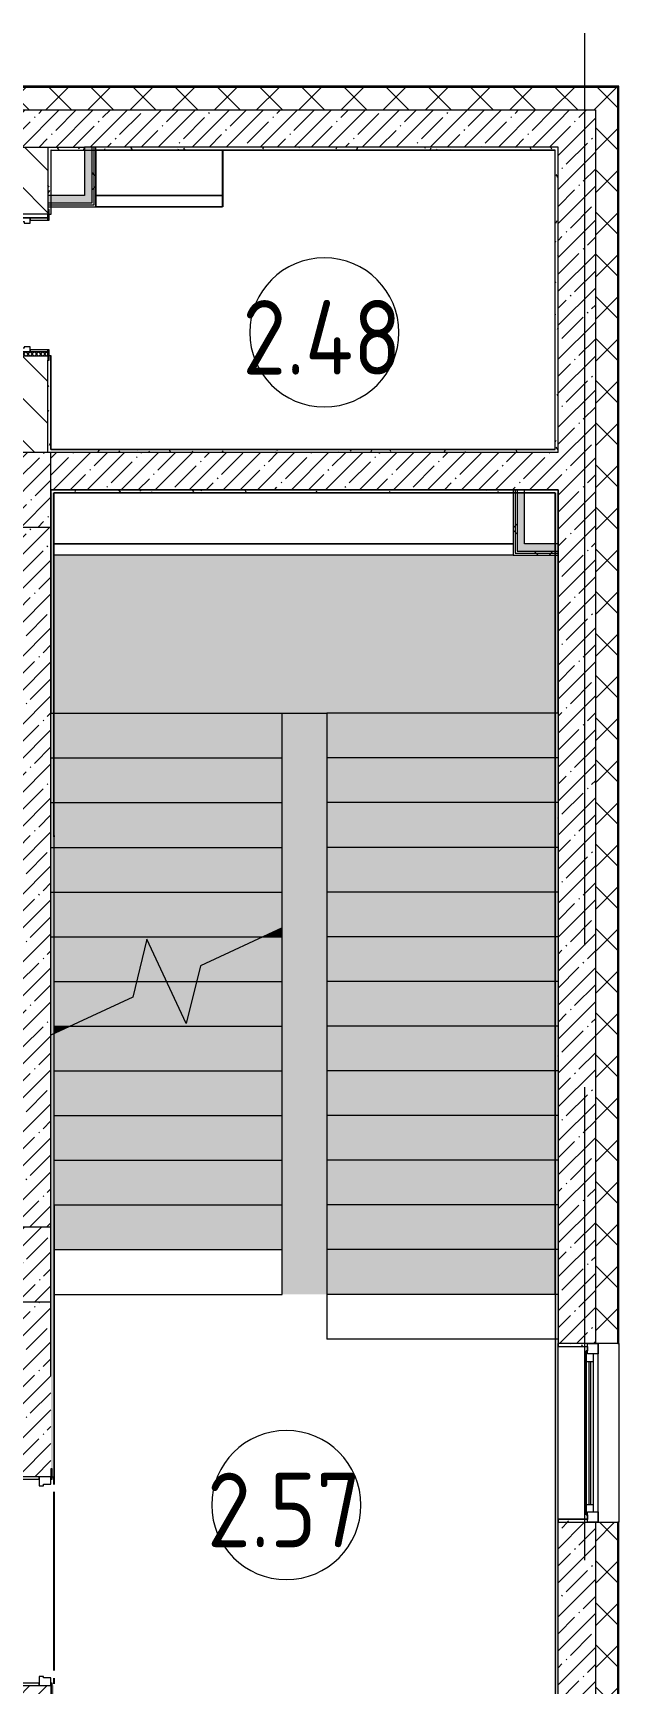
# Model space of a CAD drawing. Header units: millimetres. Extents: x -625 to 415037, y -3642 to 102118.
# Drawn here: x 270082 to 274010, y 85374 to 96454 of the extents above; entities that cross this region are included whole.
import ezdxf

# ---------------------------------------------------------------- set-up
doc = ezdxf.new("R2010")
doc.units = ezdxf.units.MM
doc.linetypes.add('Осевая', pattern=[6350, 1270, -952.5, 3175, -952.5])
for name, color, linetype, lineweight in [('A-AREA-IDEN', 7, 'Continuous', 9), ('A-DOOR-FRAM-2', 7, 'Continuous', 5), ('A-GLAZ', 7, 'Continuous', 9), ('A-GLAZ-1', 7, 'Continuous', 5), ('A-WALL', 7, 'Continuous', 5), ('I-WALL', 7, 'Continuous', 5), ('S-COLS', 7, 'Continuous', 9), ('S-COLS-1', 7, 'Continuous', 5), ('S-STRS', 7, 'Continuous', 9), ('S-STRS-MBND', 7, 'Continuous', 9), ('Оси', 7, 'Continuous', 9), ('Оси-2', 7, 'Осевая', 9)]:
    doc.layers.add(name, color=color, linetype=linetype, lineweight=lineweight)
doc.layers.add('A-AREA-PATT-2', color=7, linetype='Continuous', lineweight=5, true_color=0xcde0ef, transparency=1)
for name, color, linetype, lineweight, true_color in [('A-DOOR-1', 7, 'Continuous', 5, 0xc0c0c0), ('A-DOOR-FRAM-1', 7, 'Continuous', 5, 0xc0c0c0), ('A-WALL-1', 9, 'Continuous', 5, 0x808080), ('A-WALL-FNSH-1', 9, 'Continuous', 5, 0x808080), ('S-STRS-1', 7, 'Continuous', 9, 0xeef6ff)]:
    doc.layers.add(name, color=color, linetype=linetype, lineweight=lineweight, true_color=true_color)
doc.layers.get('A-DOOR-1').off()
doc.styles.add('GOST Common', font='', dxfattribs={"width": 0.9, "height": 500})
doc.styles.get('GOST Common').set_extended_font_data('GOST Common')
pattern_1 = [(45, (148772.12, 0), (-141.42136, 141.42136), []), (135, (148772.12, 0), (-141.42136, -141.42136), [])]
pattern_2 = [(45, (148772.12, 0), (-114.04925, 114.04925), []), (45, (148886.17, 0), (-114.04925, 114.04925), [201.612, -40.322, 6.706, -33.617])]
pattern_3 = [(0, (148772.123, 0), (243.84, 60.96), [20.117, -162.763, 20.117, -162.763, -975.36]), (0, (148772.123, 0), (243.84, 60.96), [-365.76, 20.117, -345.643, 20.117, -162.763, -426.72]), (0, (148772.123, 0), (243.84, 60.96), [-914.4, 20.117, -101.803, 20.117, -284.683]), (120, (148863.563, 30.48), (-174.71291, 180.691634), [20.117, -162.763, 20.117, -162.763, -975.36]), (120, (148863.563, 30.48), (-174.71291, 180.691634), [-365.76, 20.117, -345.643, 20.117, -162.763, -426.72]), (120, (148863.563, 30.48), (-174.71291, 180.691634), [-914.4, 20.117, -101.803, 20.117, -284.683]), (240, (148894.043, 152.4), (-69.12709, -241.651634), [20.117, -162.763, 20.117, -162.763, -975.36]), (240, (148894.043, 152.4), (-69.12709, -241.651634), [-365.76, 20.117, -345.643, 20.117, -162.763, -426.72]), (240, (148894.043, 152.4), (-69.12709, -241.651634), [-914.4, 20.117, -101.803, 20.117, -284.683])]
pattern_4 = [(45, (148772.12, 0), (-212.132, 212.132), []), (135, (148772.12, 0), (-212.132, -212.132), [])]

# ---------------------------------------------------------------- blocks, each defined once
blk = doc.blocks.new('110_Дверь_СКБ_2Ст - Д-1_л_Лестничная клетка EIS60 2-32142534-Объем проектирования 2 этажа')
at = {"layer": 'A-DOOR-FRAM-1'}
for p, q in [((-672, 118), (-742, 118)), ((-742, 118), (-742, 110)), ((-672, 110), (-672, 118)), ((768, 118), (698, 118)), ((698, 118), (698, 110)), ((768, 110), (768, 118)), ((-742, 110), (-672, 110)), ((-638, 110), (-688, 110)), ((-688, 110), (-688, 30)), ((-688, 30), (-628, 30)), ((-672, 30), (-688, 30)), ((-688, 30), (-688, -110)), ((-672, -110), (-672, 30)), ((-638, 60), (-638, 110)), ((-628, 60), (-638, 60)), ((-628, 30), (-628, 60)), ((662, 60), (652, 60)), ((652, 60), (652, 30)), ((652, 30), (712, 30)), ((662, 110), (662, 60)), ((712, 110), (662, 110)), ((698, 110), (768, 110)), ((712, 30), (698, 30)), ((698, 30), (698, -110)), ((712, 30), (712, 110)), ((712, -110), (712, 30)), ((-672, -110), (-742, -110)), ((-742, -110), (-742, -118)), ((-688, -110), (-672, -110)), ((-672, -118), (-672, -110)), ((698, -110), (712, -110)), ((768, -110), (698, -110)), ((698, -110), (698, -118)), ((768, -118), (768, -110)), ((-742, -118), (-672, -118)), ((698, -118), (768, -118))]:
    blk.add_line(p, q, dxfattribs=at)
blk = doc.blocks.new('120_Окно_СКБ_1Ст - 120_Окно_СКБ_1Ст 1200х2500_h_ с форточкой2-24160662-Объем проектирования 2 этажа')
at = {"layer": 'A-GLAZ'}
for p, q in [((-600, -127), (-600, -57)), ((-600, -57), (-530, -57)), ((-530, -57), (-530, -127)), ((530, -87), (-530, -87)), ((-530, -87), (-530, -127)), ((-480, -137), (-480, -87)), ((480, -137), (480, -87)), ((530, -127), (530, -57)), ((530, -57), (600, -57)), ((530, -127), (530, -87)), ((600, -57), (600, -127)), ((-530, -127), (-600, -127)), ((-530, -127), (-550, -127)), ((-550, -127), (-550, -137)), ((-550, -137), (550, -137)), ((550, -137), (-550, -137)), ((600, -127), (530, -127)), ((550, -127), (530, -127)), ((550, -137), (550, -127))]:
    blk.add_line(p, q, dxfattribs=at)
at = {"layer": 'A-GLAZ-1'}
for p, q in [((600, -57), (-600, -57)), ((-480, -107), (480, -107)), ((-580, -127), (-550, -127)), ((480, -117), (-480, -117)), ((550, -127), (580, -127))]:
    blk.add_line(p, q, dxfattribs=at)
blk = doc.blocks.new('110_Дверь_СКБ_1Ст_Внутренняя1 - Д-8 950x2100h_охрана-V372-Объем проектирования 2 этажа')
at = {"layer": 'A-DOOR-FRAM-2'}
h = blk.add_hatch(dxfattribs=at)
h.set_pattern_fill('FP_34', color=256, style=0, pattern_type=2)
h.set_pattern_definition([(45, (-296.384, 164.685), (-14.1421, 14.1421), []), (135, (-296.384, 164.685), (-14.1421, -14.1421), [])])
h.paths.add_polyline_path([(-463, -100), (-438, -99), (-438, 100), (-463, 100)])
at = {"layer": 'A-DOOR-FRAM-1'}
for p, q in [((-423, 108), (-493, 108)), ((-493, 108), (-493, 100)), ((-493, 100), (-423, 100)), ((-438, 100), (-463, 100)), ((-463, 100), (-463, -100)), ((-413, 100), (-438, 100)), ((-438, 100), (-438, 20)), ((-438, -100), (-438, 100)), ((-423, 100), (-438, 100)), ((-438, 100), (-438, 99)), ((-438, 99), (-423, 99)), ((-438, 20), (-403, 20)), ((-423, 20), (-438, 20)), ((-438, 20), (-438, -100)), ((-423, 100), (-423, 108)), ((-423, 99), (-423, 100)), ((-423, -100), (-423, 20)), ((-413, 60), (-413, 100)), ((-403, 60), (-413, 60)), ((-403, 20), (-403, 60)), ((437, 60), (427, 60)), ((427, 60), (427, 20)), ((427, 20), (462, 20)), ((437, 100), (437, 60)), ((462, 100), (437, 100)), ((517, 108), (447, 108)), ((447, 108), (447, 100)), ((462, 100), (447, 100)), ((447, 100), (447, 99)), ((447, 100), (517, 100)), ((447, 99), (462, 99)), ((462, 20), (447, 20)), ((447, 20), (447, -100)), ((462, 20), (462, 100)), ((487, 100), (462, 100)), ((462, 100), (462, -100)), ((462, 99), (462, 100)), ((462, -100), (462, 20)), ((487, -100), (487, 100)), ((517, 100), (517, 108)), ((-423, -100), (-493, -100)), ((-493, -100), (-493, -108)), ((-493, -108), (-423, -108)), ((-463, -100), (-438, -100)), ((-438, -100), (-423, -100)), ((-423, -108), (-423, -100)), ((447, -100), (462, -100)), ((517, -100), (447, -100)), ((447, -100), (447, -108)), ((447, -108), (517, -108)), ((462, -100), (487, -100)), ((517, -108), (517, -100))]:
    blk.add_line(p, q, dxfattribs=at)
blk = doc.blocks.new('BSC_Колонна _Прямоугольная - 500х500-22291386-Объем проектирования 2 этажа')
at = {"layer": 'S-COLS-1'}
h = blk.add_hatch(dxfattribs=at)
h.set_pattern_fill('FP_171', color=256, style=0, pattern_type=2)
h.set_pattern_definition([(45, (-121180, -13650), (-114.04925, 114.04925), []), (45, (-121065.95, -13650), (-114.04925, 114.04925), [201.613, -40.323, 6.706, -33.617])])
h.paths.add_polyline_path([(62, -250), (250, -250), (250, 250), (-250, 250), (-250, -250), (30, -250)])
for p, q in [((250, 250), (-250, 250)), ((-250, 250), (-250, -250)), ((250, -250), (250, 250)), ((-250, -250), (250, -250))]:
    blk.add_line(p, q, dxfattribs=at)
blk = doc.blocks.new('BSC_Колонна _Прямоугольная - 500х500-V430-Объем проектирования 2 этажа')
at = {"layer": 'S-COLS-1'}
h = blk.add_hatch(dxfattribs=at)
h.set_pattern_fill('FP_170', color=256, style=0, pattern_type=2)
h.set_pattern_definition([(45, (-121180, -18850), (-114.04925, 114.04925), []), (45, (-121065.95, -18850), (-114.04925, 114.04925), [201.613, -40.323, 6.706, -33.617])])
h.paths.add_polyline_path([(250, -250), (250, 250), (-250, 250), (-250, -250), (230, -250)])
for p, q in [((250, 250), (-250, 250)), ((-250, 250), (-250, -250)), ((250, -250), (250, 250)), ((-250, -250), (250, -250))]:
    blk.add_line(p, q, dxfattribs=at)
blk = doc.blocks.new('Зашивка приборов отопления30 - Зашивка приборов отопления-33323465-Объем проектирования 2 этажа')
at = {"layer": 'A-WALL'}
for p, q in [((121311, 18670), (124391, 18670)), ((124391, 18670), (121311, 18670)), ((121311, 18595), (124391, 18595))]:
    blk.add_line(p, q, dxfattribs=at)
blk = doc.blocks.new('Зашивка приборов отопления44 - Зашивка приборов отопления-33398827-Объем проектирования 2 этажа')
at = {"layer": 'A-WALL'}
for p, q in [((122141, 18670), (122141, 18975)), ((121291, 18670), (122141, 18670)), ((122141, 18670), (121291, 18670)), ((122141, 18595), (122141, 18670)), ((121291, 18595), (122141, 18595))]:
    blk.add_line(p, q, dxfattribs=at)
blk = doc.blocks.new('Марка_Помещения - Номер-25198446-Объем проектирования 2 этажа')
at = {"layer": 'A-AREA-IDEN'}
for start, end in [(360, 180), (180, 360)]:
    blk.add_arc((0, 0), 2.5, start, end, dxfattribs=at)
blk = doc.blocks.new('2floor')
at = {"layer": 'A-AREA-PATT-2'}
h = blk.add_hatch(color=256, dxfattribs=at)
h.paths.add_polyline_path([(273592, 10621), (273592, 11345), (273592, 15210), (273582, 15210), (273582, 10621)])
h.paths.add_polyline_path([(272052, 13450), (272052, 17350), (271752, 17350), (271752, 13450)])
at = {"layer": 'A-WALL'}
h = blk.add_hatch(dxfattribs=at)
h.set_pattern_fill('FP_24', color=256, style=0, pattern_type=2)
h.set_pattern_definition(pattern_1)
h.paths.add_polyline_path([(259122, 21400), (260022, 21400), (260022, 21550), (258723, 21550), (258723, 21400)])
h.paths.add_polyline_path([(254322, 21400), (255623, 21400), (255623, 21550), (254322, 21550)])
h.paths.add_polyline_path([(257823, 21400), (257823, 21550), (256523, 21550), (256523, 21400), (257294, 21400)])
h.paths.add_polyline_path([(252022, 21400), (252022, 21550), (250822, 21550), (250822, 21400)])
h.paths.add_polyline_path([(249847, 21400), (249922, 21400), (249922, 21550), (245382, 21550), (245382, 21400), (249637, 21400)])
h.paths.add_polyline_path([(242082, 21400), (242082, 21550), (241832, 21550), (241832, 21400)])
h.paths.add_polyline_path([(266690, 21400), (268022, 21400), (268022, 21550), (266673, 21550), (266673, 21400)])
h.paths.add_polyline_path([(264522, 21400), (265773, 21400), (265773, 21550), (264373, 21550), (264373, 21400)])
h.paths.add_polyline_path([(260922, 21400), (262073, 21400), (262073, 21550), (260922, 21550)])
h.paths.add_polyline_path([(273602, 21400), (274002, 21400), (274002, 21550), (268922, 21550), (268922, 21400), (272472, 21400)])
h = blk.add_hatch(dxfattribs=at)
h.set_pattern_fill('FP_24', color=256, style=0, pattern_type=2)
h.set_pattern_definition(pattern_1)
h.paths.add_polyline_path([(273875, -250), (274002, -250), (274002, 7700), (273852, 7700), (273852, -250)])
h.paths.add_polyline_path([(273852, 10000), (274002, 10000), (274002, 11920), (273852, 11920), (273852, 10337)])
h.paths.add_polyline_path([(274002, 13120), (274002, 21400), (273852, 21400), (273852, 13120)])
at = {"layer": 'I-WALL'}
h = blk.add_hatch(dxfattribs=at)
h.set_pattern_fill('FP_1', color=256, style=0, pattern_type=2)
h.set_pattern_definition(pattern_2)
h.paths.add_polyline_path([(273602, 21150), (273602, 21400), (269982, 21400), (269982, 21150), (273582, 21150)])
h = blk.add_hatch(dxfattribs=at)
h.set_pattern_fill('FP_1', color=256, style=0, pattern_type=2)
h.set_pattern_definition(pattern_2)
h.paths.add_polyline_path([(273652, 10600), (273852, 10600), (273852, 11920), (273602, 11920), (273602, 10600), (273611, 10600)])
h.paths.add_polyline_path([(273852, 13120), (273852, 21400), (273602, 21400), (273602, 13120), (273652, 13120)])
h = blk.add_hatch(dxfattribs=at)
h.set_pattern_fill('FP_23', color=256, style=0, pattern_type=2)
h.set_pattern_definition([(135, (148772.12, 0), (-141.42136, -141.42136), [])])
h.paths.add_polyline_path([(270182, 19100), (270182, 19750), (269982, 19750), (269982, 19100)])
h.paths.add_polyline_path([(269982, 20700), (270182, 20700), (270182, 21150), (269982, 21150), (269982, 20723)])
h = blk.add_hatch(dxfattribs=at)
h.set_pattern_fill('FP_191', color=256, style=0, pattern_type=2)
h.set_pattern_definition(pattern_3)
h.paths.add_polyline_path([(270202, 21130), (270428, 21130), (270428, 21150), (270182, 21150), (270182, 21130), (270198, 21130)])
h.paths.add_polyline_path([(270478, 21130), (270499, 21130), (270478, 21136)])
h.paths.add_polyline_path([(273398, 21130), (273582, 21130), (273582, 21150), (270503, 21150), (270504, 21130), (272472, 21130)])
h.paths.add_polyline_path([(270503, 21130), (270503, 21130), (270500, 21134)])
h = blk.add_hatch(dxfattribs=at)
h.set_pattern_fill('FP_191', color=256, style=0, pattern_type=2)
h.set_pattern_definition(pattern_3)
h.paths.add_polyline_path([(270182, 19120), (270202, 19121), (270202, 19750), (270190, 19750), (270190, 19720), (270182, 19720), (270182, 19219)])
h.paths.add_polyline_path([(270190, 20700), (270202, 20700), (270202, 20775), (270182, 20775), (270184, 20730), (270190, 20730), (270190, 20724)])
h.paths.add_polyline_path([(270188, 20825), (270202, 20825), (270202, 21130), (270182, 21130), (270182, 20825)])
for points in [[(270428, 20775), (270478, 20775), (270478, 21150), (270428, 21150), (270428, 20786)], [(270304, 20775), (270428, 20775), (270428, 20825), (270182, 20825), (270182, 20775), (270264, 20775)], [(273377, 18487), (273377, 18830), (273327, 18830), (273327, 18487)], [(273582, 18437), (273582, 18487), (273327, 18487), (273327, 18437), (273377, 18437)]]:
    blk.add_hatch(color=256, dxfattribs=at).paths.add_polyline_path(points)
h = blk.add_hatch(dxfattribs=at)
h.set_pattern_fill('FP_192', color=256, style=0, pattern_type=2)
h.set_pattern_definition(pattern_4)
h.paths.add_polyline_path([(270478, 20763), (270491, 20763), (270490, 21130), (270478, 21130), (270478, 20775)])
h.paths.add_polyline_path([(270491, 21132), (270491, 21150), (270478, 21148), (270478, 21136), (270490, 21133)])
h = blk.add_hatch(dxfattribs=at)
h.set_pattern_fill('FP_192', color=256, style=0, pattern_type=2)
h.set_pattern_definition(pattern_4)
h.paths.add_polyline_path([(270491, 20750), (270503, 20750), (270503, 21130), (270491, 21149), (270491, 21132), (270491, 21130), (270491, 20763)])
h.paths.add_polyline_path([(270503, 21130), (270503, 21150), (270491, 21149), (270499, 21137)])
h = blk.add_hatch(dxfattribs=at)
h.set_pattern_fill('FP_191', color=256, style=0, pattern_type=2)
h.set_pattern_definition(pattern_3)
h.paths.add_polyline_path([(273602, 21150), (273582, 21150), (273582, 21130)])
h.paths.add_polyline_path([(273602, 19120), (273602, 21150), (273582, 21129), (273582, 19120)])
h = blk.add_hatch(dxfattribs=at)
h.set_pattern_fill('FP_191', color=256, style=0, pattern_type=2)
h.set_pattern_definition(pattern_3)
h.paths.add_polyline_path([(270182, 19100), (270202, 19120), (270182, 19120), (270182, 19102)])
h.paths.add_polyline_path([(273444, 19100), (273602, 19100), (273581, 19120), (270202, 19119), (270182, 19100), (273327, 19100)])
h.paths.add_polyline_path([(273602, 19100), (273602, 19120), (273582, 19120)])
h = blk.add_hatch(dxfattribs=at)
h.set_pattern_fill('FP_1', color=256, style=0, pattern_type=2)
h.set_pattern_definition(pattern_2)
h.paths.add_polyline_path([(273377, 18850), (273602, 18850), (273602, 19100), (270202, 19100), (270202, 18850), (273327, 18850)])
h = blk.add_hatch(dxfattribs=at)
h.set_pattern_fill('FP_191', color=256, style=0, pattern_type=2)
h.set_pattern_definition(pattern_3)
h.paths.add_polyline_path([(273602, 18850), (270202, 18850), (270202, 18830), (273582, 18831)])
h.paths.add_polyline_path([(273602, 18830), (273602, 18850), (273582, 18830), (273600, 18830)])
h = blk.add_hatch(dxfattribs=at)
h.set_pattern_fill('FP_191', color=256, style=0, pattern_type=2)
h.set_pattern_definition(pattern_3)
h.paths.add_polyline_path([(270208, 10600), (270222, 10600), (270222, 10825), (270210, 10825), (270210, 10770), (270202, 10770), (270202, 10600)])
h.paths.add_polyline_path([(270222, 12225), (270222, 18829), (270202, 18830), (270202, 12280), (270210, 12280), (270210, 12225)])
h = blk.add_hatch(dxfattribs=at)
h.set_pattern_fill('FP_192', color=256, style=0, pattern_type=2)
h.set_pattern_definition(pattern_4)
h.paths.add_polyline_path([(273302, 18425), (273315, 18425), (273314, 18830), (273302, 18830), (273302, 18426)])
h = blk.add_hatch(dxfattribs=at)
h.set_pattern_fill('FP_192', color=256, style=0, pattern_type=2)
h.set_pattern_definition(pattern_4)
h.paths.add_polyline_path([(273315, 18437), (273327, 18437), (273326, 18830), (273315, 18830), (273315, 18438)])
h = blk.add_hatch(dxfattribs=at)
h.set_pattern_fill('FP_191', color=256, style=0, pattern_type=2)
h.set_pattern_definition(pattern_3)
h.paths.add_polyline_path([(273582, 10620), (273602, 10621), (273602, 18830), (273582, 18830), (273582, 10621)])
h = blk.add_hatch(dxfattribs=at)
h.set_pattern_fill('FP_1', color=256, style=0, pattern_type=2)
h.set_pattern_definition(pattern_2)
h.paths.add_polyline_path([(269982, 10600), (270202, 10600), (270202, 10825), (269982, 10825), (269982, 10770)])
h.paths.add_polyline_path([(270086, 12225), (270202, 12225), (270202, 13400), (269982, 13400), (269982, 12225)])
h.paths.add_polyline_path([(270182, 13900), (270202, 13900), (270202, 18600), (269982, 18600), (269982, 13900), (270144, 13900)])
h = blk.add_hatch(dxfattribs=at)
h.set_pattern_fill('FP_192', color=256, style=0, pattern_type=2)
h.set_pattern_definition(pattern_4)
h.paths.add_polyline_path([(273582, 18412), (273582, 18425), (273302, 18425), (273302, 18412)])
h = blk.add_hatch(dxfattribs=at)
h.set_pattern_fill('FP_192', color=256, style=0, pattern_type=2)
h.set_pattern_definition(pattern_4)
h.paths.add_polyline_path([(273582, 18425), (273582, 18437), (273315, 18437), (273315, 18425)])
h = blk.add_hatch(dxfattribs=at)
h.set_pattern_fill('FP_191', color=256, style=0, pattern_type=2)
h.set_pattern_definition(pattern_3)
h.paths.add_polyline_path([(273602, 13100), (273800, 13100), (273800, 13120), (273602, 13120)])
h = blk.add_hatch(dxfattribs=at)
h.set_pattern_fill('FP_191', color=256, style=0, pattern_type=2)
h.set_pattern_definition(pattern_3)
h.paths.add_polyline_path([(273790, 11920), (273800, 11920), (273800, 11940), (273602, 11940), (273602, 11920), (273652, 11920)])
at = {"layer": 'S-STRS-1'}
for points in [[(270222, 17350), (273582, 17350), (273582, 18412), (270222, 18412)], [(270222, 17050), (271752, 17050), (271752, 17350), (270222, 17350)], [(272472, 17050), (273582, 17050), (273582, 17350), (272052, 17350), (272052, 17050)], [(271204, 16750), (271752, 16750), (271752, 17050), (270222, 17050), (270222, 16750), (271178, 16750)], [(273582, 16750), (273582, 17050), (272052, 17050), (272052, 16750), (273581, 16750)], [(271109, 16450), (271752, 16450), (271752, 16750), (270222, 16750), (270223, 16450), (270334, 16450)], [(273582, 16450), (273581, 16750), (272052, 16750), (272052, 16450), (273581, 16450)], [(271752, 16150), (271752, 16450), (270222, 16450), (270222, 16150), (271204, 16150)], [(273582, 16150), (273581, 16450), (272052, 16450), (272052, 16150), (273581, 16150)], [(271178, 15850), (271620, 15850), (271752, 15911), (271752, 16150), (270222, 16150), (270222, 15850), (271109, 15850)], [(273582, 15850), (273581, 16150), (272052, 16150), (272052, 15850), (273581, 15850)], [(270222, 15550), (270776, 15550), (270845, 15833), (270977, 15550), (271178, 15550), (271204, 15656), (271620, 15850), (270222, 15850)], [(271752, 15850), (271752, 15911), (271620, 15850)], [(273582, 15550), (273581, 15850), (272052, 15850), (272052, 15550), (273581, 15550)], [(271752, 15250), (271752, 15550), (271178, 15550), (271109, 15267), (270977, 15550), (270776, 15550), (270751, 15444), (270334, 15250), (271178, 15250)], [(272052, 15250), (273582, 15250), (273581, 15550), (272052, 15550)], [(270222, 15198), (270334, 15250), (270222, 15250), (270222, 15248)], [(271535, 14950), (271752, 14952), (271752, 15250), (270334, 15250), (270222, 15198), (270222, 14950), (271026, 14950)], [(272052, 14950), (273582, 14950), (273581, 15250), (272052, 15250), (272052, 14952)], [(271578, 14650), (271752, 14650), (271752, 14950), (270222, 14950), (270222, 14650), (271026, 14650)], [(272052, 14650), (273582, 14650), (273581, 14950), (272052, 14950), (272052, 14887)], [(271026, 14350), (271752, 14350), (271752, 14650), (270222, 14650), (270222, 14350)], [(272052, 14350), (273582, 14350), (273581, 14650), (272052, 14650)], [(271026, 14050), (271752, 14050), (271752, 14350), (270222, 14350), (270222, 14050)], [(272052, 14050), (273582, 14050), (273581, 14350), (272052, 14350)], [(271707, 13750), (271752, 13750), (271752, 14050), (270222, 14050), (270222, 13750), (271026, 13750)], [(272052, 13750), (273582, 13750), (273581, 14050), (272052, 14050)], [(272052, 13450), (273582, 13450), (273581, 13750), (272052, 13750)]]:
    blk.add_hatch(color=256, dxfattribs=at).paths.add_polyline_path(points)
h = blk.add_hatch(color=256, dxfattribs=at)
h.paths.add_polyline_path([(270977, 15550), (270845, 15833), (270776, 15550)])
h.paths.add_polyline_path([(271752, 15550), (271752, 15850), (271620, 15850), (271204, 15656), (271178, 15550), (271204, 15550)])
h = blk.add_hatch(color=256, dxfattribs=at)
h.paths.add_polyline_path([(270334, 15250), (270751, 15444), (270776, 15550), (270222, 15550), (270222, 15250)])
h.paths.add_polyline_path([(271109, 15267), (271178, 15550), (270977, 15550), (271026, 15444)])
at = {"layer": 'A-WALL'}
for p, q in [((274005, 21553), (268922, 21553)), ((274002, 21550), (268922, 21550)), ((274002, 13120), (274002, 21550)), ((274005, 13120), (274005, 21553)), ((273852, 21400), (273852, 13120)), ((270182, 21150), (270182, 20825)), ((270202, 21130), (270202, 20700)), ((273602, 21150), (270428, 21150)), ((270478, 20775), (270478, 21150)), ((270491, 20763), (270491, 21150)), ((273602, 19100), (273602, 21150)), ((270182, 20775), (270478, 20775)), ((270182, 20763), (270491, 20763)), ((270202, 19120), (270202, 19750)), ((270182, 19100), (270182, 19720)), ((270202, 19120), (273582, 19120)), ((273315, 18850), (273315, 18425)), ((273327, 18850), (273327, 18437)), ((273602, 18850), (273602, 13100)), ((270222, 16530), (270222, 18830)), ((273582, 18830), (270222, 18830)), ((270222, 18829), (270223, 18829)), ((273581, 18829), (273581, 18830)), ((270202, 13900), (270202, 18600)), ((273315, 18425), (273602, 18425)), ((273327, 18437), (273602, 18437)), ((270202, 12901), (270202, 13400)), ((274010, 13120), (274010, 11920)), ((273852, 11920), (273852, 10000)), ((274002, 10000), (274002, 11920)), ((274005, 10000), (274005, 11920))]:
    blk.add_line(p, q, dxfattribs=at)
at = {"layer": 'A-WALL-1'}
for p, q in [((269622, 21400), (273852, 21400)), ((269982, 21150), (270428, 21150)), ((270202, 21130), (270503, 21130)), ((270428, 21150), (270428, 20825)), ((270503, 21130), (270503, 21150)), ((273582, 21130), (273582, 21129)), ((270428, 20825), (270182, 20825)), ((270182, 20825), (270182, 20730)), ((270182, 20750), (270202, 20750)), ((270190, 20700), (270202, 20700)), ((270202, 19750), (270190, 19750)), ((273602, 19100), (270202, 19100)), ((270202, 18850), (273602, 18850)), ((273302, 18850), (273302, 18412)), ((273377, 18487), (273377, 18850)), ((273582, 18830), (273582, 10620)), ((273302, 18412), (273602, 18412)), ((273602, 18487), (273377, 18487)), ((270222, 16520), (270222, 16530)), ((273602, 10600), (273602, 13120)), ((274002, 13120), (273602, 13120)), ((273602, 13100), (273800, 13100)), ((273800, 13100), (273800, 13120)), ((270210, 12225), (270222, 12225)), ((273800, 11940), (273602, 11940)), ((273602, 11940), (273602, 11920)), ((273602, 11920), (274002, 11920)), ((273800, 11920), (273800, 11940))]:
    blk.add_line(p, q, dxfattribs=at)
at = {"layer": 'A-WALL-FNSH-1'}
for p, q in [((274010, 21558), (268922, 21558)), ((274010, 13120), (274010, 21558)), ((270203, 21130), (270202, 21130)), ((270203, 20700), (270203, 21130)), ((273582, 21130), (270503, 21130)), ((270503, 21130), (270503, 20750)), ((270503, 21129), (273581, 21129)), ((270504, 20749), (270504, 21130)), ((273581, 21129), (273581, 19121)), ((273582, 19120), (273582, 21129)), ((270182, 20749), (270504, 20749)), ((270202, 20700), (270203, 20700)), ((270203, 19750), (270202, 19750)), ((270203, 19120), (270203, 19750)), ((273581, 19121), (270202, 19121)), ((270223, 18829), (273581, 18829)), ((270223, 16530), (270223, 18829)), ((273581, 18829), (273581, 13450)), ((270222, 16530), (270223, 16530)), ((270223, 16520), (270222, 16520)), ((270222, 16520), (270222, 12225)), ((270223, 14048), (270223, 16520)), ((270223, 14050), (270222, 14050)), ((270222, 14048), (270223, 14048)), ((273602, 13099), (273800, 13099)), ((273800, 13099), (273800, 13100)), ((274002, 13120), (274010, 13120)), ((270222, 12225), (270223, 12225)), ((273800, 11941), (273602, 11941)), ((273602, 11941), (273602, 11940)), ((273800, 11940), (273800, 11941)), ((274010, 11920), (274002, 11920)), ((274010, 10000), (274010, 11920))]:
    blk.add_line(p, q, dxfattribs=at)
at = {"layer": 'I-WALL'}
for p, q in [((271354, 20825), (271354, 21130)), ((271355, 21130), (271355, 20750)), ((270504, 20750), (271353, 20750)), ((271353, 20749), (270504, 20749)), ((271353, 20749), (271353, 20750)), ((271355, 20750), (271354, 20750)), ((270222, 17350), (270223, 17350)), ((270223, 16530), (270223, 16520)), ((270223, 14048), (270223, 12175)), ((270223, 13430), (270222, 13430)), ((270223, 13430), (270222, 13430)), ((273581, 13401), (273582, 13401)), ((270223, 13150), (270222, 13150)), ((270222, 12175), (270222, 12225)), ((270222, 10925), (270222, 12125)), ((270223, 12125), (270223, 10925)), ((270222, 10835), (270222, 10875)), ((270223, 10875), (270223, 10835))]:
    blk.add_line(p, q, dxfattribs=at)
at = {"layer": 'S-STRS'}
for p, q in [((270222, 17350), (271752, 17350)), ((270222, 17350), (271752, 17350)), ((271752, 17350), (272052, 17350)), ((271752, 17050), (271752, 17350)), ((273582, 17350), (272052, 17350)), ((272052, 17350), (272052, 17050)), ((273582, 17350), (272052, 17350)), ((270222, 17050), (271752, 17050)), ((270222, 17050), (271752, 17050)), ((271752, 16750), (271752, 17050)), ((272052, 17050), (272052, 16750)), ((273582, 17050), (272052, 17050)), ((273582, 17050), (272052, 17050)), ((270222, 16750), (271752, 16750)), ((270222, 16750), (271752, 16750)), ((271752, 16450), (271752, 16750)), ((272052, 16750), (272052, 16450)), ((273582, 16750), (272052, 16750)), ((273582, 16750), (272052, 16750)), ((270222, 16450), (271752, 16450)), ((270222, 16450), (271752, 16450)), ((271752, 16150), (271752, 16450)), ((272052, 16450), (272052, 16150)), ((273582, 16450), (272052, 16450)), ((273582, 16450), (272052, 16450)), ((270222, 16150), (271752, 16150)), ((270222, 16150), (271752, 16150)), ((271752, 15911), (271752, 16150)), ((272052, 16150), (272052, 15850)), ((273582, 16150), (272052, 16150)), ((273582, 16150), (272052, 16150)), ((270222, 15850), (271620, 15850)), ((270222, 15850), (271620, 15850)), ((271620, 15850), (271752, 15850)), ((271620, 15850), (271752, 15850)), ((271752, 15850), (271752, 15911)), ((271752, 15550), (271752, 15850)), ((272052, 15850), (272052, 15550)), ((273582, 15850), (272052, 15850)), ((273582, 15850), (272052, 15850)), ((270222, 15550), (270776, 15550)), ((270222, 15550), (270776, 15550)), ((270776, 15550), (270977, 15550)), ((270776, 15550), (270977, 15550)), ((270977, 15550), (271178, 15550)), ((270977, 15550), (271178, 15550)), ((271178, 15550), (271752, 15550)), ((271178, 15550), (271752, 15550)), ((271752, 15250), (271752, 15550)), ((272052, 15550), (272052, 15250)), ((273582, 15550), (272052, 15550)), ((273582, 15550), (272052, 15550)), ((270222, 15250), (270334, 15250)), ((270222, 15250), (270334, 15250)), ((270334, 15250), (271752, 15250)), ((270334, 15250), (271752, 15250)), ((271752, 14950), (271752, 15250)), ((272052, 15250), (272052, 14950)), ((273582, 15250), (272052, 15250)), ((273582, 15250), (272052, 15250)), ((270222, 14950), (271752, 14950)), ((270222, 14950), (271752, 14950)), ((271752, 14650), (271752, 14950)), ((272052, 14950), (272052, 14650)), ((273582, 14950), (272052, 14950)), ((273582, 14950), (272052, 14950)), ((270222, 14650), (271752, 14650)), ((270222, 14650), (271752, 14650)), ((271752, 14350), (271752, 14650)), ((272052, 14650), (272052, 14350)), ((273582, 14650), (272052, 14650)), ((273582, 14650), (272052, 14650)), ((270222, 14350), (271752, 14350)), ((270222, 14350), (271752, 14350)), ((271752, 14050), (271752, 14350)), ((272052, 14350), (272052, 14050)), ((273582, 14350), (272052, 14350)), ((273582, 14350), (272052, 14350)), ((270222, 14050), (271752, 14050)), ((270222, 14050), (271752, 14050)), ((271752, 13750), (271752, 14050)), ((272052, 14050), (272052, 13750)), ((273582, 14050), (272052, 14050)), ((273582, 14050), (272052, 14050)), ((270222, 13750), (271752, 13750)), ((270222, 13750), (271752, 13750)), ((270222, 13750), (271752, 13750)), ((270222, 13750), (271752, 13750)), ((271752, 13450), (271752, 13750)), ((272052, 13750), (272052, 13450)), ((273582, 13750), (272052, 13750)), ((273582, 13750), (272052, 13750)), ((270222, 13450), (271752, 13450)), ((270222, 13450), (271752, 13450)), ((273582, 13450), (272052, 13450))]:
    blk.add_line(p, q, dxfattribs=at)
at = {"layer": 'S-STRS-MBND'}
for p, q in [((270202, 18850), (270202, 17350)), ((273602, 18850), (270202, 18850)), ((273602, 17350), (273602, 18850)), ((270202, 17350), (271752, 17350)), ((270202, 15850), (270202, 17350)), ((270202, 17350), (271752, 17350)), ((271752, 17350), (272052, 17350)), ((271752, 15911), (271752, 17350)), ((273602, 17350), (272052, 17350)), ((272052, 17350), (272052, 13150)), ((273602, 17350), (272052, 17350)), ((273602, 17350), (273602, 13150)), ((270202, 17050), (271752, 17050)), ((270202, 17050), (271752, 17050)), ((273602, 17050), (272052, 17050)), ((273602, 17050), (272052, 17050)), ((270202, 16750), (271752, 16750)), ((270202, 16750), (271752, 16750)), ((273602, 16750), (272052, 16750)), ((273602, 16750), (272052, 16750)), ((270202, 16450), (271752, 16450)), ((270202, 16450), (271752, 16450)), ((273602, 16450), (272052, 16450)), ((273602, 16450), (272052, 16450)), ((270202, 16150), (271752, 16150)), ((270202, 16150), (271752, 16150)), ((273602, 16150), (272052, 16150)), ((273602, 16150), (272052, 16150)), ((270202, 15850), (271620, 15850)), ((270202, 15850), (271620, 15850)), ((271752, 15911), (271204, 15656)), ((273602, 15850), (272052, 15850)), ((273602, 15850), (272052, 15850)), ((270845, 15833), (270751, 15444)), ((271109, 15267), (270845, 15833)), ((271204, 15656), (271109, 15267)), ((270222, 15550), (270776, 15550)), ((270222, 15550), (270776, 15550)), ((270977, 15550), (271178, 15550)), ((270977, 15550), (271178, 15550)), ((273602, 15550), (272052, 15550)), ((273602, 15550), (272052, 15550)), ((270751, 15444), (270202, 15189)), ((270222, 15250), (270334, 15250)), ((270222, 15250), (270334, 15250)), ((273602, 15250), (272052, 15250)), ((273602, 15250), (272052, 15250)), ((273602, 14950), (272052, 14950)), ((273602, 14950), (272052, 14950)), ((273602, 14650), (272052, 14650)), ((273602, 14650), (272052, 14650)), ((273602, 14350), (272052, 14350)), ((273602, 14350), (272052, 14350)), ((273602, 14050), (272052, 14050)), ((273602, 14050), (272052, 14050)), ((273602, 13750), (272052, 13750)), ((273602, 13750), (272052, 13750)), ((273602, 13450), (272052, 13450)), ((273602, 13450), (272052, 13450)), ((273602, 13150), (272052, 13150))]:
    blk.add_line(p, q, dxfattribs=at)
at = {"layer": 'Оси'}
blk.add_line((273782, 16915), (273782, 21915), dxfattribs=at)
at = {"layer": 'Оси-2'}
blk.add_line((273782, 3094), (273782, 16915), dxfattribs=at)
at = {"layer": 'A-AREA-IDEN', "xscale": 199.9999999999999, "yscale": 199.9999999999999, "zscale": 199.9999999999999}
for p in [(272035, 19906), (271780, 12036)]:
    blk.add_blockref('Марка_Помещения - Номер-25198446-Объем проектирования 2 этажа', p, dxfattribs=at)
at = {"layer": 'A-DOOR-1'}
for name, p, rotation in [('110_Дверь_СКБ_1Ст_Внутренняя1 - Д-8 950x2100h_охрана-V372-Объем проектирования 2 этажа', (270082, 20213), 89.99999999999991), ('110_Дверь_СКБ_2Ст - Д-1_л_Лестничная клетка EIS60 2-32142534-Объем проектирования 2 этажа', (270092, 11538), 269.9999999999999)]:
    blk.add_blockref(name, p, dxfattribs=dict(at, rotation=rotation))
at = {"layer": 'A-GLAZ', "color": 3, "rotation": 269.9999999999999}
blk.add_blockref('120_Окно_СКБ_1Ст - 120_Окно_СКБ_1Ст 1200х2500_h_ с форточкой2-24160662-Объем проектирования 2 этажа', (273927, 12520), dxfattribs=at)
at = {"layer": 'A-WALL'}
for name, p in [('Зашивка приборов отопления44 - Зашивка приборов отопления-33398827-Объем проектирования 2 этажа', (149212, 2155)), ('Зашивка приборов отопления30 - Зашивка приборов отопления-33323465-Объем проектирования 2 этажа', (148911, -182))]:
    blk.add_blockref(name, p, dxfattribs=at)
at = {"layer": 'S-COLS'}
for name, p in [('BSC_Колонна _Прямоугольная - 500х500-V430-Объем проектирования 2 этажа', (269952, 18850)), ('BSC_Колонна _Прямоугольная - 500х500-22291386-Объем проектирования 2 этажа', (269952, 13650))]:
    blk.add_blockref(name, p, dxfattribs=at)
at = {"layer": 'A-AREA-IDEN', "char_height": 500, "attachment_point": 1, "style": 'GOST Common'}
for s, insert, width in [('2.48', (271486, 20123), 1370.89), ('2.57', (271249, 12253), 1327.59)]:
    blk.add_mtext(s, dxfattribs=dict(at, insert=insert, width=width))

msp = doc.modelspace()

# ---------------------------------------------------------------- block references
msp.add_blockref('2floor', (0, 74539))

doc.saveas('drawing.dxf')
